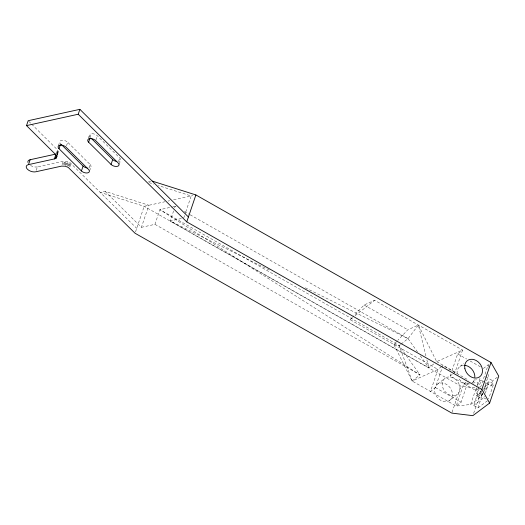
<?xml version="1.0" encoding="UTF-8"?>
<svg xmlns="http://www.w3.org/2000/svg" width="525" height="525" viewBox="0 0 525 525"><rect width="100%" height="100%" fill="white"/><g stroke="black" fill="none" stroke-linecap="round" stroke-linejoin="round"><path stroke-width="0.39" stroke-dasharray="2.62 1.97" d="M31.638 124.149L57.547 149.888L58.341 151.81L57.12 153.648M36.225 170.395L37.406 166.898L63.263 161.214L66.872 161.326L69.845 162.474L136.71 228.355M58.347 145.884L59.771 141.684M56.359 153.392L57.547 149.888M56.707 153.877L57.888 150.38M57.192 153.667L58.137 150.865M57.081 154.763L57.553 153.366M57.107 154.842L58.295 151.344M57.186 155.138L57.894 153.037M57.343 155.052L58.341 151.81M66.524 145.76L67.705 142.262A4.62 2.507 18.7 0 0 61.464 140.346A4.62 2.507 18.7 0 0 60.657 143.811M62.081 164.712L63.263 161.214M63.42 164.568L64.608 161.063M64.155 164.588L65.343 161.09M64.916 164.673L66.097 161.175M65.454 165.519L66.872 161.326M66.465 165.034L67.646 161.529M67.226 165.296L68.407 161.798M67.725 166.307L69.149 162.113M68.657 165.972L69.845 162.474M69.307 166.373L70.488 162.875M69.891 166.806L71.072 163.308M88.2 138.672L89.388 135.168M89.9 137.333L91.081 133.836A4.62 2.507 18.7 0 1 97.322 135.752L119.759 157.999A4.62 2.507 18.7 0 1 118.945 161.464M95.904 139.945L97.322 135.752M88.955 168.007L90.136 164.509L67.705 142.262M89.604 170.835L91.022 166.642M118.571 161.497L119.759 157.999M119.221 164.325L120.645 160.125M135.529 231.853L144.172 206.312L164.837 201.764M105.23 191.435L141.409 227.318L148.87 205.275L105.23 191.435L100.531 192.472L144.172 206.312L460.93 386.164L477.107 388.133M141.409 227.318L154.934 224.346L159.908 209.652L172.121 206.962M173.604 210.932L170.198 220.992L428.984 367.927M174.648 207.841L175.173 206.292L176.597 207.099M183.724 218.019L185.522 212.697M185.778 211.936L191.185 195.969L158.452 185.594M441.63 366.522L437.955 369.416L430.493 391.46L435.396 387.601L442.857 365.558L468.562 380.152M478.347 388.625L475.899 390.554L450.188 375.959L450.962 373.675M451.992 370.637L457.649 353.916L462.558 350.057L374.62 300.293L364.107 305.005L352.912 316.719M453.252 373.544L455.096 372.1L462.558 350.057L436.669 361.64L418.359 325.08L407.84 329.798L397.766 340.338M452.071 412.335L460.93 386.164M466.115 382.082L463.66 384.011L456.199 406.055L412.145 381.038L393.848 344.433L350.109 319.646L352.347 317.303M482.409 393.442L481.379 396.48L470.656 404.48L456.199 406.055L461.101 402.196L468.307 380.914M470.656 404.48L476.831 386.236M477.087 385.475L478.117 382.436L481.208 380.146L488.073 384.136L486.294 389.399L484.043 391.092M475.899 390.554L477.442 385.993M477.697 385.232L480.27 377.633M487.476 400.759L477.927 407.925L473.596 405.412L479.148 388.999M483.361 368.511L488.263 364.652L480.802 386.695L478.964 388.146M482.823 393.737A4.62 1.352 -59.9 0 1 479.673 397.373A4.62 1.352 -59.9 0 1 479.187 395.095L480.703 390.62M473.622 413.352L481.445 390.259M483.696 389.642L488.841 374.437M477.927 407.925L483.23 392.26M483.748 391.676L486.524 383.467L489.339 381.36L493.671 383.873L488.617 398.79M473.596 405.412L483.781 397.766L484.286 396.277M485.297 393.291L489.339 381.36M480.808 391.21A4.62 1.352 -59.9 0 1 477.396 395.778A4.62 1.352 -59.9 0 1 476.648 393.619L481.208 380.146M486.524 383.467L490.855 385.98L492.64 380.717L497.529 377.048M401.08 344.131L408.03 338.632L418.359 325.08L426.116 356.757M412.145 381.038L419.98 374.837L159.908 209.652L399.184 345.627L412.145 381.038L437.955 369.416L393.848 344.433L397.208 340.922M350.109 319.646L352.623 317.658M355.136 315.676L374.62 300.293M393.848 344.433L399.184 345.627L400.444 344.63M420.322 355.891L428.833 367.841L435.468 362.591M437.535 384.123L445.174 378.112M459.966 366.47L463.785 363.464M450.188 375.959L452.642 374.03M449.492 400.549A10.165 8.046 51.8 0 0 446.25 384.254A10.165 8.046 51.8 0 0 434.798 392.201A10.165 8.046 51.8 0 0 449.492 400.549L457.131 394.538A10.165 8.046 51.8 0 0 453.889 378.243A10.165 8.046 51.8 0 0 442.437 386.197A10.165 8.046 51.8 0 0 457.131 394.538M471.923 382.896L476.378 379.391M484.411 386.886L488.073 384.136M490.855 385.98L493.671 383.873M148.326 181.965L150.675 181.447M168.033 201.062L169.627 200.714M173.624 199.835L192.754 195.628M172.882 206.798L175.173 206.292M181.335 218.538L170.198 220.992L270.034 270.368M463.66 384.011L469.284 383.401M472.493 383.047L478.117 382.436M149.1 182.628L153.779 184.111M305.268 287.798L408.03 338.632L417.487 351.908M457.649 353.916L466.686 359.041M470.157 361.016L480.578 366.936M364.107 305.005L407.84 329.798M184.433 211.555L189.413 214.39M190.129 214.791L408.03 338.632M436.669 361.64L455.096 372.1M154.934 224.346L419.98 374.837L399.184 345.627M435.396 387.601L461.101 402.196M485.769 376.727L492.64 380.717M483.82 387.968L486.294 389.399M479.66 393.297L482.199 394.774M476.648 393.619L479.187 395.095M483.781 397.766L487.495 399.925M476.707 395.948L479.246 397.418M28.744 121.282L31.06 123.578M426.891 359.92L428.833 367.841M488.263 364.652L488.408 367.1M481.044 390.777L481.379 396.48M37.406 166.898A6.162 3.347 18.7 0 1 30.188 165.237M90.136 164.509A4.62 2.507 18.7 0 1 89.329 167.974M90.274 137.301A4.62 2.507 18.7 0 1 91.081 133.836M469.304 383.972A10.165 8.046 51.8 0 1 458.292 377.58M457.098 373.734A10.165 8.046 51.8 0 1 464.074 365.275M474.429 379.503A10.165 8.046 51.8 0 1 472.474 382.469"/><path stroke-width="0.79" d="M152.243 181.099L195.884 194.939L491 362.499L498.75 376.13L489.628 403.075L472.841 415.662L451.808 413.103L135.05 233.251L68.184 167.37L65.218 166.222L61.609 166.11L35.752 171.793A6.162 3.347 18.7 0 1 27.431 169.24A6.162 3.347 18.7 0 1 28.514 164.62L54.37 158.931C56.497 158.812 57.428 156.22 55.886 154.79L26.512 125.606L28.166 120.711L79.879 109.338L188.423 216.982M28.514 164.62L30.174 159.718L56.031 154.035L54.37 158.931M55.466 158.543L56.411 155.748M58.997 148.713A4.62 2.507 18.7 0 1 59.811 145.248A4.62 2.507 18.7 0 1 66.045 147.157L88.482 169.404A4.62 2.507 18.7 0 1 87.668 172.876A4.62 2.507 18.7 0 1 81.427 170.96L58.997 148.713L60.414 144.513M55.893 158.268L56.844 155.466M56.234 157.933L56.949 155.84M56.483 157.566L56.956 156.161M26.512 125.606L78.225 114.233L79.879 109.338M88.613 142.196A4.62 2.507 18.7 0 1 89.427 138.731A4.62 2.507 18.7 0 1 95.668 140.648L118.099 162.894A4.62 2.507 18.7 0 1 117.285 166.359A4.62 2.507 18.7 0 1 111.044 164.443L88.613 142.196L90.037 138.003M81.427 170.96L83.088 166.058L61.228 144.382M111.044 164.443L112.704 159.548L91.422 138.442M489.628 403.075L481.878 389.445L186.762 221.878L195.884 194.939M481.878 389.445L491 362.499M78.225 114.233L186.762 221.878M27.91 162.409A6.162 3.347 18.7 0 1 30.174 159.718M87.203 168A4.62 2.507 18.7 0 1 83.088 166.058M116.819 161.49A4.62 2.507 18.7 0 1 112.704 159.548M464.074 365.275A10.165 8.046 51.8 0 1 474.849 377.245M464.868 368.543A10.165 8.046 51.8 0 0 479.561 376.891A10.165 8.046 51.8 0 0 476.319 360.59A10.165 8.046 51.8 0 0 464.868 368.543"/></g></svg>
